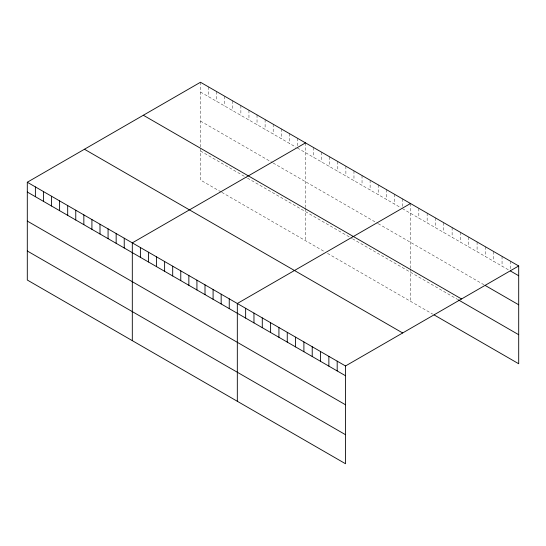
<?xml version="1.0" encoding="UTF-8"?>
<svg xmlns="http://www.w3.org/2000/svg" width="546" height="546" viewBox="0 0 546 546"><rect width="100%" height="100%" fill="white"/><g stroke="black" fill="none" stroke-linecap="round" stroke-linejoin="round"><path stroke-width="0.41" stroke-dasharray="2.73 2.05" d="M200.484 92.035L295.952 147.154M297.42 148L400.962 207.78M402.429 208.627L508.988 270.147M200.484 121.076L272.454 162.626M273.184 163.049L377.463 223.253M378.194 223.676L484.022 284.773M200.484 150.996L246.751 177.709M247.488 178.132L351.76 238.336M352.498 238.759L457.671 299.481M221.048 191.912L200.484 180.037L200.484 147.673M221.785 192.335L324.59 251.692M327.525 253.385L432.698 314.107M510.38 261.165L510.38 269.321M502.054 256.361L502.054 266.148M493.734 251.556L493.734 261.336M485.408 246.751L485.408 256.531M477.088 241.946L477.088 251.726M468.768 237.141L468.768 246.922M460.442 232.337L460.442 242.117M452.122 227.532L452.122 237.312M443.796 222.727L443.796 232.507M435.476 217.922L435.476 227.702M427.149 213.117L427.149 222.898M418.83 208.313L418.83 218.093M410.51 203.508L410.51 268.1M410.51 268.925L410.51 301.29M402.429 198.846L402.429 206.995M394.355 194.178L394.355 203.965M386.275 189.517L386.275 199.297M378.194 184.855L378.194 194.635M370.12 180.187L370.12 189.974M362.039 175.525L362.039 185.306M353.965 170.864L353.965 180.644M345.884 166.196L345.884 175.983M337.81 161.534L337.81 171.314M329.729 156.873L329.729 166.653M321.655 152.211L321.655 161.991M313.575 147.543L313.575 157.33M305.501 142.881L305.501 207.466M305.501 208.299L305.501 240.663M297.42 138.22L297.42 146.369M289.339 133.552L289.339 143.339M281.265 128.89L281.265 138.67M273.184 124.229L273.184 134.009M265.11 119.56L265.11 129.347M257.03 114.899L257.03 124.679M248.956 110.237L248.956 120.018M240.875 105.569L240.875 115.356M232.801 100.908L232.801 110.688M224.72 96.246L224.72 106.026M216.646 91.578L216.646 101.365M208.565 86.916L208.565 96.697M200.484 82.255L200.484 146.84"/><path stroke-width="0.82" d="M27.3 182.241L345.516 365.963L345.516 463.745L27.3 280.03L27.3 182.241L200.484 82.255L518.7 265.97L518.7 363.759L434.09 314.905M305.501 142.881L132.309 242.868L132.309 340.656M410.51 203.508L237.319 303.494L237.319 401.283M345.516 365.963L518.7 265.97M510.38 270.952L518.7 275.757M485.408 285.578L518.7 304.798M143.339 115.247L461.547 298.969M458.36 299.884L518.7 334.718M84.453 149.249L402.661 332.964M27.3 192.028L345.516 375.744M27.3 221.069L345.516 404.784M27.3 250.989L345.516 434.705M337.189 361.159L337.189 370.939M328.869 356.354L328.869 366.134M320.543 351.549L320.543 361.329M312.223 346.744L312.223 356.524M303.897 341.939L303.897 351.72M295.577 337.135L295.577 346.915M287.257 332.33L287.257 342.11M278.931 327.525L278.931 337.305M270.611 322.713L270.611 332.5M262.285 317.909L262.285 327.696M253.965 313.104L253.965 322.891M245.645 308.299L245.645 318.086M229.245 298.833L229.245 308.613M221.164 294.171L221.164 303.951M213.09 289.503L213.09 299.29M205.009 284.841L205.009 294.622M196.929 280.18L196.929 289.96M188.855 275.518L188.855 285.299M180.774 270.85L180.774 280.63M172.7 266.189L172.7 275.969M164.619 261.527L164.619 271.307M156.545 256.859L156.545 266.646M148.464 252.197L148.464 261.978M140.39 247.536L140.39 257.316M124.235 238.206L124.235 247.986M116.155 233.545L116.155 243.325M108.074 228.876L108.074 238.663M100 224.215L100 233.995M91.919 219.553L91.919 229.334M83.845 214.885L83.845 224.672M75.764 210.224L75.764 220.004M67.69 205.562L67.69 215.342M59.61 200.894L59.61 210.681M51.536 196.232L51.536 206.013M43.455 191.571L43.455 201.351M35.381 186.909L35.381 196.69"/></g></svg>
